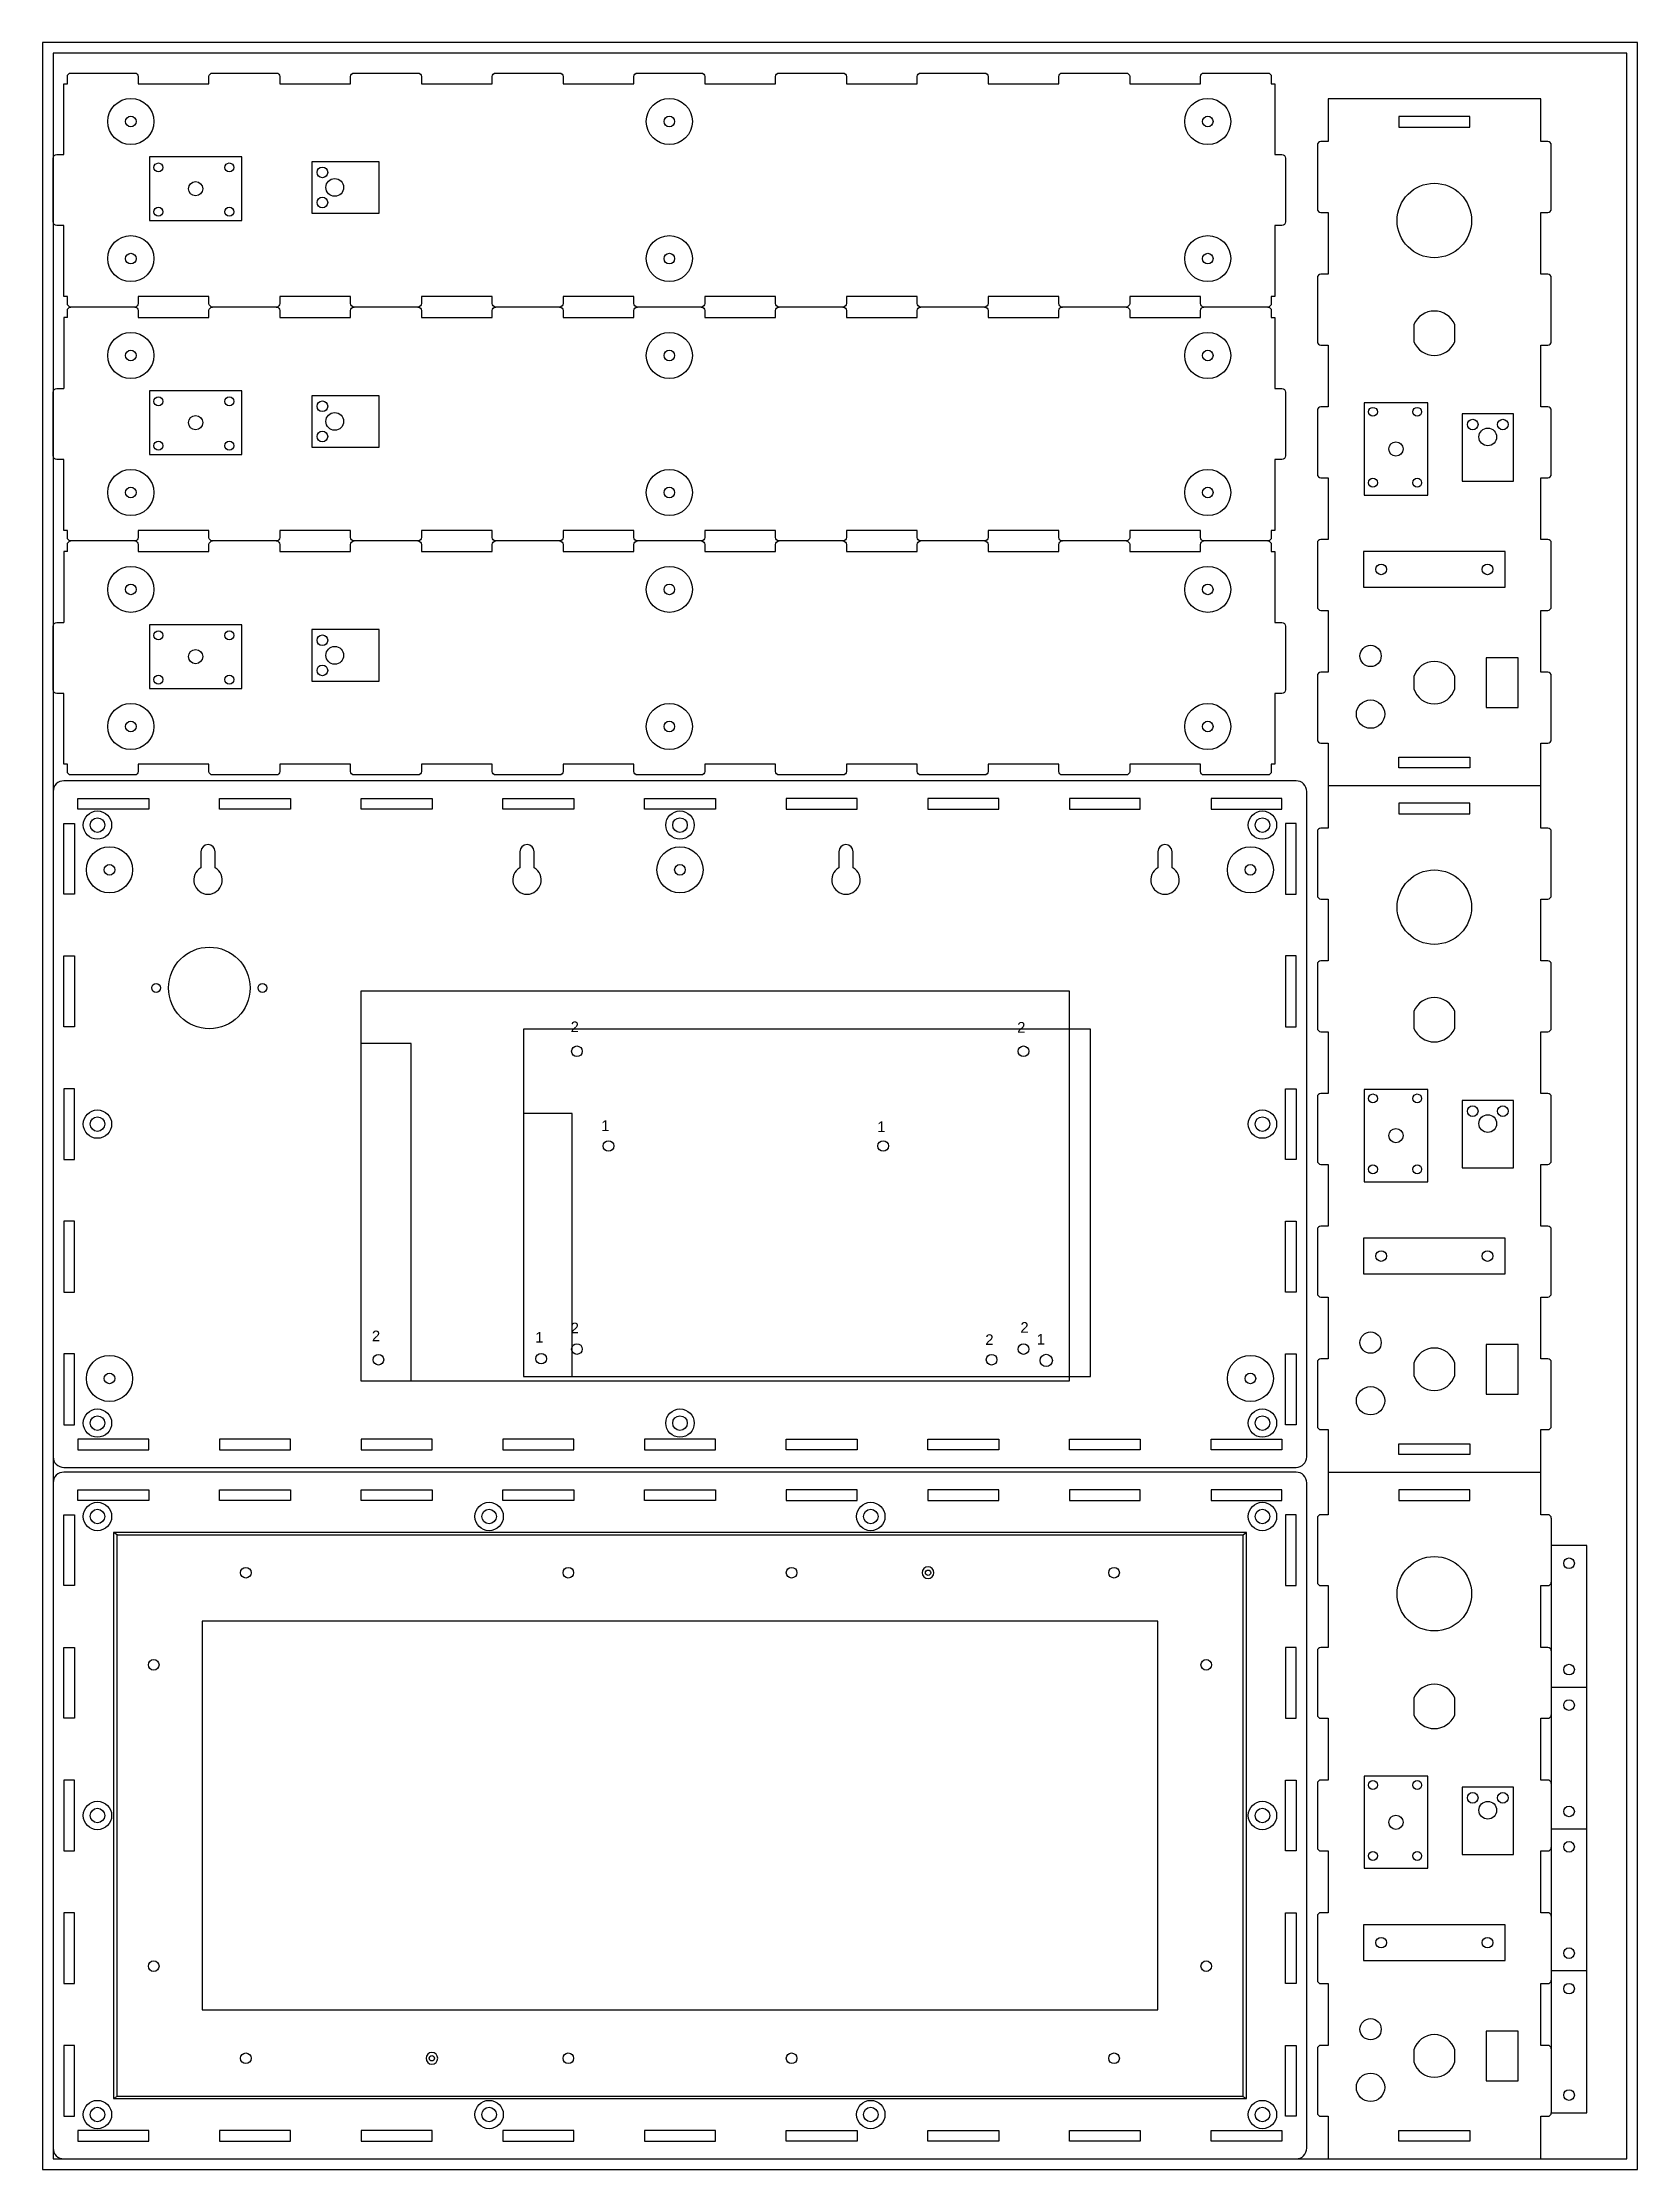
# Model space of a CAD drawing. Header units: inches. Extents: x 7 to 457, y 8 to 608.
import ezdxf

# ---------------------------------------------------------------- set-up
doc = ezdxf.new("R2010")
doc.units = ezdxf.units.IN
doc.header["$MEASUREMENT"] = 0
doc.layers.add('2', color=7, linetype='Continuous', true_color=0xffffff)
doc.styles.get("Standard").update_dxf_attribs({"font": 'arial.ttf'})

msp = doc.modelspace()

# ---------------------------------------------------------------- linework, layer by layer
at = {"color": 1}
msp.add_line((442.99, 24.32), (442.99, 184.32), dxfattribs=at)
at = {"color": 6}
for points in [[(7.3, 8.32), (457.3, 8.32), (457.3, 608.32), (7.3, 608.32)], [(10.3, 11.32), (454.3, 11.32), (454.3, 605.32), (10.3, 605.32)], [(37.49, 558.09), (63.49, 558.09), (63.49, 576.09), (37.49, 576.09)], [(83.25, 560.2), (102.25, 560.2), (102.25, 574.7), (83.25, 574.7)], [(37.49, 492.09), (63.49, 492.09), (63.49, 510.09), (37.49, 510.09)], [(83.25, 494.2), (102.25, 494.2), (102.25, 508.7), (83.25, 508.7)], [(380.16, 506.66), (380.16, 480.66), (398.16, 480.66), (398.16, 506.66)], [(407.82, 503.55), (407.82, 484.55), (422.32, 484.55), (422.32, 503.55)], [(379.99, 454.7), (419.99, 454.7), (419.99, 464.7), (379.99, 464.7)], [(37.49, 426.09), (63.49, 426.09), (63.49, 444.09), (37.49, 444.09)], [(83.25, 428.2), (102.25, 428.2), (102.25, 442.7), (83.25, 442.7)], [(97.07, 230.75), (297.07, 230.75), (297.07, 340.75), (97.07, 340.75)], [(142.98, 232.04), (302.98, 232.04), (302.98, 330.04), (142.98, 330.04)], [(97.07, 230.75), (111.27, 230.75), (111.27, 325.94), (97.07, 325.94)], [(380.16, 312.96), (380.16, 286.96), (398.16, 286.96), (398.16, 312.96)], [(142.98, 232.04), (156.76, 232.04), (156.76, 306.18), (142.98, 306.18)], [(407.82, 309.86), (407.82, 290.86), (422.32, 290.86), (422.32, 309.86)], [(379.99, 261), (419.99, 261), (419.99, 271), (379.99, 271)], [(380.16, 119.27), (380.16, 93.27), (398.16, 93.27), (398.16, 119.27)], [(407.82, 116.16), (407.82, 97.16), (422.32, 97.16), (422.32, 116.16)], [(379.99, 67.3), (419.99, 67.3), (419.99, 77.3), (379.99, 77.3)]]:
    msp.add_lwpolyline(points, close=True, dxfattribs=at)
at = {"color": 1}
for points in [[(14.3, 596.71), (14.3, 598.71, -0.414214), (15.3, 599.71), (33.3, 599.71, -0.414214), (34.3, 598.71), (34.3, 596.71), (54.26, 596.71), (54.26, 598.71, -0.414214), (55.26, 599.71), (73.26, 599.71, -0.414214), (74.26, 598.71), (74.26, 596.71), (94.22, 596.71), (94.22, 598.71, -0.414214), (95.22, 599.71), (113.22, 599.71, -0.414214), (114.22, 598.71), (114.22, 596.71), (134.18, 596.71), (134.18, 598.71, -0.414214), (135.18, 599.71), (153.18, 599.71, -0.414214), (154.18, 598.71), (154.18, 596.71), (174.15, 596.71), (174.15, 598.71, -0.414214), (175.15, 599.71), (193.15, 599.71, -0.414214), (194.15, 598.71), (194.15, 596.71), (214.11, 596.71), (214.11, 598.71, -0.414214), (215.11, 599.71), (233.11, 599.71, -0.414214), (234.11, 598.71), (234.11, 596.71), (254.07, 596.71), (254.07, 598.71, -0.414214), (255.07, 599.71), (273.07, 599.71, -0.414214), (274.07, 598.71), (274.07, 596.71), (294.03, 596.71), (294.03, 598.71, -0.414214), (295.03, 599.71), (313.03, 599.71, -0.414214), (314.03, 598.71), (314.03, 596.71), (333.99, 596.71), (333.99, 598.71, -0.414214), (334.99, 599.71), (352.99, 599.71, -0.414214), (353.99, 598.71), (353.99, 596.71), (354.99, 596.71), (354.99, 576.71), (356.99, 576.71, -0.414214), (357.99, 575.71), (357.99, 557.71, -0.414214), (356.99, 556.71), (354.99, 556.71), (354.99, 536.71), (353.99, 536.71), (353.99, 534.71, -0.414214), (352.99, 533.71), (334.99, 533.71, -0.414214), (333.99, 534.71), (333.99, 536.71), (314.03, 536.71), (314.03, 534.71, -0.414214), (313.03, 533.71), (295.03, 533.71, -0.414214), (294.03, 534.71), (294.03, 536.71), (274.07, 536.71), (274.07, 534.71, -0.414214), (273.07, 533.71), (255.07, 533.71, -0.414214), (254.07, 534.71), (254.07, 536.71), (234.11, 536.71), (234.11, 534.71, -0.414214), (233.11, 533.71), (215.11, 533.71, -0.414214), (214.11, 534.71), (214.11, 536.71), (194.15, 536.71), (194.15, 534.71, -0.414214), (193.15, 533.71), (175.15, 533.71, -0.414214), (174.15, 534.71), (174.15, 536.71), (154.18, 536.71), (154.18, 534.71, -0.414214), (153.18, 533.71), (135.18, 533.71, -0.414214), (134.18, 534.71), (134.18, 536.71), (114.22, 536.71), (114.22, 534.71, -0.414214), (113.22, 533.71), (95.22, 533.71, -0.414214), (94.22, 534.71), (94.22, 536.71), (74.26, 536.71), (74.26, 534.71, -0.414214), (73.26, 533.71), (55.26, 533.71, -0.414214), (54.26, 534.71), (54.26, 536.71), (34.3, 536.71), (34.3, 534.71, -0.414214), (33.3, 533.71), (15.3, 533.71, -0.414214), (14.3, 534.71), (14.3, 536.71), (13.3, 536.71), (13.3, 556.71), (11.3, 556.71, -0.414214), (10.3, 557.71), (10.3, 575.71, -0.414214), (11.3, 576.71), (13.3, 576.71), (13.3, 596.71)], [(13.3, 206.37), (360.99, 206.37, 0.414214), (363.99, 209.37), (363.99, 397.06, 0.414214), (360.99, 400.06), (13.3, 400.06, 0.414214), (10.3, 397.06), (10.3, 209.37, 0.414214)], [(51.99, 380.06), (51.99, 375.53, 3.732051), (55.99, 375.53), (55.99, 380.06, 1)], [(141.99, 380.06), (141.99, 375.53, 3.732051), (145.99, 375.53), (145.99, 380.06, 1)], [(231.99, 380.06), (231.99, 375.53, 3.732051), (235.99, 375.53), (235.99, 380.06, 1)], [(321.99, 380.06), (321.99, 375.53, 3.732051), (325.99, 375.53), (325.99, 380.06, 1)], [(13.3, 11.32), (360.99, 11.32, 0.414214), (363.99, 14.32), (363.99, 202.02, 0.414214), (360.99, 205.02), (13.3, 205.02, 0.414214), (10.3, 202.02), (10.3, 14.32, 0.414214)]]:
    msp.add_lwpolyline(points, format="xyb", close=True, dxfattribs=at)
for points in [[(429.99, 410.71), (431.99, 410.71, 0.414214), (432.99, 411.71), (432.99, 429.71, 0.414214), (431.99, 430.71), (429.99, 430.71), (429.99, 448.14), (431.99, 448.14, 0.414214), (432.99, 449.14), (432.99, 467.14, 0.414214), (431.99, 468.14), (429.99, 468.14), (429.99, 485.56), (431.99, 485.56, 0.414214), (432.99, 486.56), (432.99, 504.56, 0.414214), (431.99, 505.56), (429.99, 505.56), (429.99, 522.98), (431.99, 522.98, 0.414214), (432.99, 523.98), (432.99, 541.98, 0.414214), (431.99, 542.98), (429.99, 542.98), (429.99, 560.41), (431.99, 560.41, 0.414214), (432.99, 561.41), (432.99, 579.41, 0.414214), (431.99, 580.41), (429.99, 580.41), (429.99, 592.41), (369.99, 592.41), (369.99, 580.41), (367.99, 580.41, 0.414214), (366.99, 579.41), (366.99, 561.41, 0.414214), (367.99, 560.41), (369.99, 560.41), (369.99, 542.98), (367.99, 542.98, 0.414214), (366.99, 541.98), (366.99, 523.98, 0.414214), (367.99, 522.98), (369.99, 522.98), (369.99, 505.56), (367.99, 505.56, 0.414214), (366.99, 504.56), (366.99, 486.56, 0.414214), (367.99, 485.56), (369.99, 485.56), (369.99, 468.14), (367.99, 468.14, 0.414214), (366.99, 467.14), (366.99, 449.14, 0.414214), (367.99, 448.14), (369.99, 448.14), (369.99, 430.71), (367.99, 430.71, 0.414214), (366.99, 429.71), (366.99, 411.71, 0.414214), (367.99, 410.71), (369.99, 410.71)], [(352.99, 533.71, -0.414214), (353.99, 532.71), (353.99, 530.71), (354.99, 530.71), (354.99, 510.71), (356.99, 510.71, -0.414214), (357.99, 509.71), (357.99, 491.71, -0.414214), (356.99, 490.71), (354.99, 490.71), (354.99, 470.71), (353.99, 470.71), (353.99, 468.71, -0.414214), (352.99, 467.71), (334.99, 467.71, -0.414214), (333.99, 468.71), (333.99, 470.71), (314.03, 470.71), (314.03, 468.71, -0.414214), (313.03, 467.71), (295.03, 467.71, -0.414214), (294.03, 468.71), (294.03, 470.71), (274.07, 470.71), (274.07, 468.71, -0.414214), (273.07, 467.71), (255.07, 467.71, -0.414214), (254.07, 468.71), (254.07, 470.71), (234.11, 470.71), (234.11, 468.71, -0.414214), (233.11, 467.71), (215.11, 467.71, -0.414214), (214.11, 468.71), (214.11, 470.71), (194.15, 470.71), (194.15, 468.71, -0.414214), (193.15, 467.71), (175.15, 467.71, -0.414214), (174.15, 468.71), (174.15, 470.71), (154.18, 470.71), (154.18, 468.71, -0.414214), (153.18, 467.71), (135.18, 467.71, -0.414214), (134.18, 468.71), (134.18, 470.71), (114.22, 470.71), (114.22, 468.71, -0.414214), (113.22, 467.71), (95.22, 467.71, -0.414214), (94.22, 468.71), (94.22, 470.71), (74.26, 470.71), (74.26, 468.71, -0.414214), (73.26, 467.71), (55.26, 467.71, -0.414214), (54.26, 468.71), (54.26, 470.71), (34.3, 470.71), (34.3, 468.71, -0.414214), (33.3, 467.71), (15.3, 467.71, -0.414214), (14.3, 468.71), (14.3, 470.71), (13.3, 470.71), (13.3, 490.71)], [(14.3, 530.71), (14.3, 532.71, -0.414214), (15.3, 533.71)], [(33.3, 533.71, -0.414214), (34.3, 532.71), (34.3, 530.71), (54.26, 530.71), (54.26, 532.71, -0.414214), (55.26, 533.71)], [(73.26, 533.71, -0.414214), (74.26, 532.71), (74.26, 530.71), (94.22, 530.71), (94.22, 532.71, -0.414214), (95.22, 533.71)], [(113.22, 533.71, -0.414214), (114.22, 532.71), (114.22, 530.71), (134.18, 530.71), (134.18, 532.71, -0.414214), (135.18, 533.71)], [(153.18, 533.71, -0.414214), (154.18, 532.71), (154.18, 530.71), (174.15, 530.71), (174.15, 532.71, -0.414214), (175.15, 533.71)], [(193.15, 533.71, -0.414214), (194.15, 532.71), (194.15, 530.71), (214.11, 530.71), (214.11, 532.71, -0.414214), (215.11, 533.71)], [(233.11, 533.71, -0.414214), (234.11, 532.71), (234.11, 530.71), (254.07, 530.71), (254.07, 532.71, -0.414214), (255.07, 533.71)], [(273.07, 533.71, -0.414214), (274.07, 532.71), (274.07, 530.71), (294.03, 530.71), (294.03, 532.71, -0.414214), (295.03, 533.71)], [(313.03, 533.71, -0.414214), (314.03, 532.71), (314.03, 530.71), (333.99, 530.71), (333.99, 532.71, -0.414214), (334.99, 533.71)], [(13.3, 490.71), (11.3, 490.71, -0.414214), (10.3, 491.71), (10.3, 509.71, -0.414214), (11.3, 510.71), (13.3, 510.71)], [(352.99, 467.71, -0.414214), (353.99, 466.71), (353.99, 464.71), (354.99, 464.71), (354.99, 444.71), (356.99, 444.71, -0.414214), (357.99, 443.71), (357.99, 425.71, -0.414214), (356.99, 424.71), (354.99, 424.71), (354.99, 404.71), (353.99, 404.71), (353.99, 402.71, -0.414214), (352.99, 401.71), (334.99, 401.71, -0.414214), (333.99, 402.71), (333.99, 404.71), (314.03, 404.71), (314.03, 402.71, -0.414214), (313.03, 401.71), (295.03, 401.71, -0.414214), (294.03, 402.71), (294.03, 404.71), (274.07, 404.71), (274.07, 402.71, -0.414214), (273.07, 401.71), (255.07, 401.71, -0.414214), (254.07, 402.71), (254.07, 404.71), (234.11, 404.71), (234.11, 402.71, -0.414214), (233.11, 401.71), (215.11, 401.71, -0.414214), (214.11, 402.71), (214.11, 404.71), (194.15, 404.71), (194.15, 402.71, -0.414214), (193.15, 401.71), (175.15, 401.71, -0.414214), (174.15, 402.71), (174.15, 404.71), (154.18, 404.71), (154.18, 402.71, -0.414214), (153.18, 401.71), (135.18, 401.71, -0.414214), (134.18, 402.71), (134.18, 404.71), (114.22, 404.71), (114.22, 402.71, -0.414214), (113.22, 401.71), (95.22, 401.71, -0.414214), (94.22, 402.71), (94.22, 404.71), (74.26, 404.71), (74.26, 402.71, -0.414214), (73.26, 401.71), (55.26, 401.71, -0.414214), (54.26, 402.71), (54.26, 404.71), (34.3, 404.71), (34.3, 402.71, -0.414214), (33.3, 401.71), (15.3, 401.71, -0.414214), (14.3, 402.71), (14.3, 404.71), (13.3, 404.71), (13.3, 424.71)], [(14.3, 464.71), (14.3, 466.71, -0.414214), (15.3, 467.71)], [(33.3, 467.71, -0.414214), (34.3, 466.71), (34.3, 464.71), (54.26, 464.71), (54.26, 466.71, -0.414214), (55.26, 467.71)], [(73.26, 467.71, -0.414214), (74.26, 466.71), (74.26, 464.71), (94.22, 464.71), (94.22, 466.71, -0.414214), (95.22, 467.71)], [(113.22, 467.71, -0.414214), (114.22, 466.71), (114.22, 464.71), (134.18, 464.71), (134.18, 466.71, -0.414214), (135.18, 467.71)], [(153.18, 467.71, -0.414214), (154.18, 466.71), (154.18, 464.71), (174.15, 464.71), (174.15, 466.71, -0.414214), (175.15, 467.71)], [(193.15, 467.71, -0.414214), (194.15, 466.71), (194.15, 464.71), (214.11, 464.71), (214.11, 466.71, -0.414214), (215.11, 467.71)], [(233.11, 467.71, -0.414214), (234.11, 466.71), (234.11, 464.71), (254.07, 464.71), (254.07, 466.71, -0.414214), (255.07, 467.71)], [(273.07, 467.71, -0.414214), (274.07, 466.71), (274.07, 464.71), (294.03, 464.71), (294.03, 466.71, -0.414214), (295.03, 467.71)], [(313.03, 467.71, -0.414214), (314.03, 466.71), (314.03, 464.71), (333.99, 464.71), (333.99, 466.71, -0.414214), (334.99, 467.71)], [(13.3, 424.71), (11.3, 424.71, -0.414214), (10.3, 425.71), (10.3, 443.71, -0.414214), (11.3, 444.71), (13.3, 444.71)], [(369.99, 410.71), (369.99, 386.71), (367.99, 386.71, 0.414214), (366.99, 385.71), (366.99, 367.71, 0.414214), (367.99, 366.71), (369.99, 366.71), (369.99, 349.29), (367.99, 349.29, 0.414214), (366.99, 348.29), (366.99, 330.29, 0.414214), (367.99, 329.29), (369.99, 329.29), (369.99, 311.86), (367.99, 311.86, 0.414214), (366.99, 310.86), (366.99, 292.86, 0.414214), (367.99, 291.86), (369.99, 291.86), (369.99, 274.44), (367.99, 274.44, 0.414214), (366.99, 273.44), (366.99, 255.44, 0.414214), (367.99, 254.44), (369.99, 254.44), (369.99, 237.02), (367.99, 237.02, 0.414214), (366.99, 236.02), (366.99, 218.02, 0.414214), (367.99, 217.02), (369.99, 217.02)], [(429.99, 217.02), (431.99, 217.02, 0.414214), (432.99, 218.02), (432.99, 236.02, 0.414214), (431.99, 237.02), (429.99, 237.02), (429.99, 254.44), (431.99, 254.44, 0.414214), (432.99, 255.44), (432.99, 273.44, 0.414214), (431.99, 274.44), (429.99, 274.44), (429.99, 291.86), (431.99, 291.86, 0.414214), (432.99, 292.86), (432.99, 310.86, 0.414214), (431.99, 311.86), (429.99, 311.86), (429.99, 329.29), (431.99, 329.29, 0.414214), (432.99, 330.29), (432.99, 348.29, 0.414214), (431.99, 349.29), (429.99, 349.29), (429.99, 366.71), (431.99, 366.71, 0.414214), (432.99, 367.71), (432.99, 385.71, 0.414214), (431.99, 386.71), (429.99, 386.71), (429.99, 410.71)], [(369.99, 217.02), (369.99, 193.02), (367.99, 193.02, 0.414214), (366.99, 192.02), (366.99, 174.02, 0.414214), (367.99, 173.02), (369.99, 173.02), (369.99, 155.59), (367.99, 155.59, 0.414214), (366.99, 154.59), (366.99, 136.59, 0.414214), (367.99, 135.59), (369.99, 135.59), (369.99, 118.17), (367.99, 118.17, 0.414214), (366.99, 117.17), (366.99, 99.17, 0.414214), (367.99, 98.17), (369.99, 98.17), (369.99, 80.75), (367.99, 80.75, 0.414214), (366.99, 79.75), (366.99, 61.75, 0.414214), (367.99, 60.75), (369.99, 60.75), (369.99, 43.32), (367.99, 43.32, 0.414214), (366.99, 42.32), (366.99, 24.32, 0.414214), (367.99, 23.32), (369.99, 23.32), (369.99, 11.32), (429.99, 11.32), (429.99, 23.32), (431.99, 23.32, 0.414214), (432.99, 24.32)], [(432.99, 192.02, 0.414214), (431.99, 193.02), (429.99, 193.02), (429.99, 217.02)], [(432.99, 154.59, 0.414214), (431.99, 155.59), (429.99, 155.59), (429.99, 173.02), (431.99, 173.02, 0.414214), (432.99, 174.02)], [(432.99, 117.17, 0.414214), (431.99, 118.17), (429.99, 118.17), (429.99, 135.59), (431.99, 135.59, 0.414214), (432.99, 136.59)], [(432.99, 79.75, 0.414214), (431.99, 80.75), (429.99, 80.75), (429.99, 98.17), (431.99, 98.17, 0.414214), (432.99, 99.17)], [(432.99, 42.32, 0.414214), (431.99, 43.32), (429.99, 43.32), (429.99, 60.75), (431.99, 60.75, 0.414214), (432.99, 61.75)]]:
    msp.add_lwpolyline(points, format="xyb", dxfattribs=at)
for points in [[(409.99, 587.41), (389.99, 587.41), (389.99, 584.41), (409.99, 584.41)], [(414.65, 420.74), (423.65, 420.74), (423.65, 434.74), (414.65, 434.74)], [(409.99, 403.71), (389.99, 403.71), (389.99, 406.71), (409.99, 406.71)], [(17.3, 395.06), (37.3, 395.06), (37.3, 392.06), (17.3, 392.06)], [(57.26, 395.06), (77.26, 395.06), (77.26, 392.06), (57.26, 392.06)], [(97.22, 395.06), (117.22, 395.06), (117.22, 392.06), (97.22, 392.06)], [(137.18, 395.06), (157.18, 395.06), (157.18, 392.06), (137.18, 392.06)], [(177.15, 395.06), (197.15, 395.06), (197.15, 392.06), (177.15, 392.06)], [(237.11, 395.06), (217.11, 395.06), (217.11, 392.06), (237.11, 392.06)], [(277.07, 395.06), (257.07, 395.06), (257.07, 392.06), (277.07, 392.06)], [(317.03, 395.06), (297.03, 395.06), (297.03, 392.06), (317.03, 392.06)], [(356.99, 395.06), (336.99, 395.06), (336.99, 392.06), (356.99, 392.06)], [(409.99, 393.71), (389.99, 393.71), (389.99, 390.71), (409.99, 390.71)], [(16.3, 388.06), (16.3, 368.06), (13.3, 368.06), (13.3, 388.06)], [(357.99, 388.06), (357.99, 368.06), (360.99, 368.06), (360.99, 388.06)], [(16.3, 350.64), (16.3, 330.64), (13.3, 330.64), (13.3, 350.64)], [(357.99, 350.64), (357.99, 330.64), (360.99, 330.64), (360.99, 350.64)], [(16.3, 293.21), (16.3, 313.21), (13.3, 313.21), (13.3, 293.21)], [(357.99, 293.21), (357.99, 313.21), (360.99, 313.21), (360.99, 293.21)], [(16.3, 255.79), (16.3, 275.79), (13.3, 275.79), (13.3, 255.79)], [(357.99, 255.79), (357.99, 275.79), (360.99, 275.79), (360.99, 255.79)], [(414.65, 227.05), (423.65, 227.05), (423.65, 241.05), (414.65, 241.05)], [(16.3, 218.37), (16.3, 238.37), (13.3, 238.37), (13.3, 218.37)], [(357.99, 218.37), (357.99, 238.37), (360.99, 238.37), (360.99, 218.37)], [(17.3, 211.37), (37.3, 211.37), (37.3, 214.37), (17.3, 214.37)], [(57.26, 211.37), (77.26, 211.37), (77.26, 214.37), (57.26, 214.37)], [(97.22, 211.37), (117.22, 211.37), (117.22, 214.37), (97.22, 214.37)], [(137.18, 211.37), (157.18, 211.37), (157.18, 214.37), (137.18, 214.37)], [(177.15, 211.37), (197.15, 211.37), (197.15, 214.37), (177.15, 214.37)], [(237.11, 211.37), (217.11, 211.37), (217.11, 214.37), (237.11, 214.37)], [(277.07, 211.37), (257.07, 211.37), (257.07, 214.37), (277.07, 214.37)], [(317.03, 211.37), (297.03, 211.37), (297.03, 214.37), (317.03, 214.37)], [(356.99, 211.37), (336.99, 211.37), (336.99, 214.37), (356.99, 214.37)], [(409.99, 210.02), (389.99, 210.02), (389.99, 213.02), (409.99, 213.02)], [(17.3, 200.02), (37.3, 200.02), (37.3, 197.02), (17.3, 197.02)], [(57.26, 200.02), (77.26, 200.02), (77.26, 197.02), (57.26, 197.02)], [(97.22, 200.02), (117.22, 200.02), (117.22, 197.02), (97.22, 197.02)], [(137.18, 200.02), (157.18, 200.02), (157.18, 197.02), (137.18, 197.02)], [(177.15, 200.02), (197.15, 200.02), (197.15, 197.02), (177.15, 197.02)], [(237.11, 200.02), (217.11, 200.02), (217.11, 197.02), (237.11, 197.02)], [(277.07, 200.02), (257.07, 200.02), (257.07, 197.02), (277.07, 197.02)], [(317.03, 200.02), (297.03, 200.02), (297.03, 197.02), (317.03, 197.02)], [(356.99, 200.02), (336.99, 200.02), (336.99, 197.02), (356.99, 197.02)], [(409.99, 200.02), (389.99, 200.02), (389.99, 197.02), (409.99, 197.02)], [(16.3, 193.02), (16.3, 173.02), (13.3, 173.02), (13.3, 193.02)], [(357.99, 193.02), (357.99, 173.02), (360.99, 173.02), (360.99, 193.02)], [(52.3, 53.32), (321.99, 53.32), (321.99, 163.02), (52.3, 163.02)], [(16.3, 155.59), (16.3, 135.59), (13.3, 135.59), (13.3, 155.59)], [(357.99, 155.59), (357.99, 135.59), (360.99, 135.59), (360.99, 155.59)], [(16.3, 98.17), (16.3, 118.17), (13.3, 118.17), (13.3, 98.17)], [(357.99, 98.17), (357.99, 118.17), (360.99, 118.17), (360.99, 98.17)], [(16.3, 60.75), (16.3, 80.75), (13.3, 80.75), (13.3, 60.75)], [(357.99, 60.75), (357.99, 80.75), (360.99, 80.75), (360.99, 60.75)], [(16.3, 23.32), (16.3, 43.32), (13.3, 43.32), (13.3, 23.32)], [(357.99, 23.32), (357.99, 43.32), (360.99, 43.32), (360.99, 23.32)], [(414.65, 33.35), (423.65, 33.35), (423.65, 47.35), (414.65, 47.35)], [(17.3, 16.32), (37.3, 16.32), (37.3, 19.32), (17.3, 19.32)], [(57.26, 16.32), (77.26, 16.32), (77.26, 19.32), (57.26, 19.32)], [(97.22, 16.32), (117.22, 16.32), (117.22, 19.32), (97.22, 19.32)], [(137.18, 16.32), (157.18, 16.32), (157.18, 19.32), (137.18, 19.32)], [(177.15, 16.32), (197.15, 16.32), (197.15, 19.32), (177.15, 19.32)], [(237.11, 16.32), (217.11, 16.32), (217.11, 19.32), (237.11, 19.32)], [(277.07, 16.32), (257.07, 16.32), (257.07, 19.32), (277.07, 19.32)], [(317.03, 16.32), (297.03, 16.32), (297.03, 19.32), (317.03, 19.32)], [(356.99, 16.32), (336.99, 16.32), (336.99, 19.32), (356.99, 19.32)], [(409.99, 16.32), (389.99, 16.32), (389.99, 19.32), (409.99, 19.32)]]:
    msp.add_lwpolyline(points, close=True, dxfattribs=at)
for points in [[(14.3, 530.71), (13.3, 530.71), (13.3, 510.71)], [(394.24, 528.78), (394.24, 523.88)], [(405.74, 523.88), (405.74, 528.78)], [(14.3, 464.71), (13.3, 464.71), (13.3, 444.71)], [(394.24, 429.46), (394.24, 426.03)], [(405.74, 426.03), (405.74, 429.46)], [(369.99, 398.71), (429.99, 398.71)], [(394.24, 335.09), (394.24, 330.19)], [(405.74, 330.19), (405.74, 335.09)], [(394.24, 235.76), (394.24, 232.33)], [(405.74, 232.33), (405.74, 235.76)], [(369.99, 205.02), (429.99, 205.02)], [(432.99, 192.02), (432.99, 24.32), (442.99, 24.32)], [(442.99, 184.32), (432.99, 184.32)], [(442.99, 144.32), (432.99, 144.32)], [(394.24, 141.39), (394.24, 136.49)], [(405.74, 136.49), (405.74, 141.39)], [(442.99, 104.32), (432.99, 104.32)], [(442.99, 64.32), (432.99, 64.32)], [(394.24, 42.06), (394.24, 38.64)], [(405.74, 38.64), (405.74, 42.06)]]:
    msp.add_lwpolyline(points, dxfattribs=at)
at = {"color": 6}
for centre, radius in [((32.23, 586.05), 6.5), ((184.15, 586.05), 6.5), ((336.06, 586.05), 6.5), ((32.23, 547.37), 6.5), ((184.15, 547.37), 6.5), ((336.06, 547.37), 6.5), ((32.23, 520.05), 6.5), ((184.15, 520.05), 6.5), ((336.06, 520.05), 6.5), ((32.23, 481.37), 6.5), ((184.15, 481.37), 6.5), ((336.06, 481.37), 6.5), ((32.23, 454.05), 6.5), ((184.15, 454.05), 6.5), ((336.06, 454.05), 6.5), ((32.23, 415.37), 6.5), ((184.15, 415.37), 6.5), ((336.06, 415.37), 6.5), ((22.8, 387.56), 4), ((187.15, 387.56), 4), ((351.49, 387.56), 4), ((26.2, 374.96), 6.5), ((187.15, 374.96), 6.5), ((348.09, 374.96), 6.5), ((22.8, 303.21), 4), ((351.49, 303.21), 4), ((26.2, 231.47), 6.5), ((348.09, 231.47), 6.5), ((22.8, 218.87), 4), ((187.15, 218.87), 4), ((351.49, 218.87), 4), ((22.8, 192.52), 4), ((133.3, 192.52), 4), ((240.99, 192.52), 4), ((351.49, 192.52), 4), ((22.8, 108.17), 4), ((351.49, 108.17), 4), ((22.8, 23.82), 4), ((133.3, 23.82), 4), ((240.99, 23.82), 4), ((351.49, 23.82), 4)]:
    msp.add_circle(centre, radius, dxfattribs=at)
at = {"color": 1}
for centre, radius in [((32.23, 586.05), 1.5), ((184.15, 586.05), 1.5), ((336.06, 586.05), 1.5), ((39.99, 573.09), 1.25), ((59.99, 573.09), 1.25), ((86.25, 571.7), 1.5), ((50.49, 567.09), 2), ((86.25, 563.2), 1.5), ((89.75, 567.45), 2.5), ((399.99, 558.11), 10.5), ((39.99, 560.59), 1.25), ((59.99, 560.59), 1.25), ((32.23, 547.37), 1.5), ((184.15, 547.37), 1.5), ((336.06, 547.37), 1.5), ((32.23, 520.05), 1.5), ((184.15, 520.05), 1.5), ((336.06, 520.05), 1.5), ((39.99, 507.09), 1.25), ((59.99, 507.09), 1.25), ((86.25, 505.7), 1.5), ((382.66, 504.16), 1.25), ((395.16, 504.16), 1.25), ((50.49, 501.09), 2), ((86.25, 497.2), 1.5), ((89.75, 501.45), 2.5), ((410.82, 500.55), 1.5), ((415.07, 497.05), 2.5), ((419.32, 500.55), 1.5), ((39.99, 494.59), 1.25), ((59.99, 494.59), 1.25), ((389.16, 493.66), 2), ((32.23, 481.37), 1.5), ((184.15, 481.37), 1.5), ((336.06, 481.37), 1.5), ((382.66, 484.16), 1.25), ((395.16, 484.16), 1.25), ((384.99, 459.7), 1.5), ((414.99, 459.7), 1.5), ((32.23, 454.05), 1.5), ((184.15, 454.05), 1.5), ((336.06, 454.05), 1.5), ((39.99, 441.09), 1.25), ((59.99, 441.09), 1.25), ((86.25, 439.7), 1.5), ((381.99, 435.28), 3), ((50.49, 435.09), 2), ((86.25, 431.2), 1.5), ((89.75, 435.45), 2.5), ((39.99, 428.59), 1.25), ((59.99, 428.59), 1.25), ((381.99, 418.87), 4), ((32.23, 415.37), 1.5), ((184.15, 415.37), 1.5), ((336.06, 415.37), 1.5), ((22.8, 387.56), 2.05), ((187.15, 387.56), 2.05), ((351.49, 387.56), 2.05), ((26.2, 374.96), 1.5), ((187.15, 374.96), 1.5), ((348.09, 374.96), 1.5), ((399.99, 364.41), 10.5), ((54.35, 341.63), 11.5), ((39.35, 341.63), 1.25), ((69.35, 341.63), 1.25), ((158.07, 323.75), 1.5), ((284.07, 323.75), 1.5), ((382.66, 310.46), 1.25), ((395.16, 310.46), 1.25), ((410.82, 306.86), 1.5), ((419.32, 306.86), 1.5), ((22.8, 303.21), 2.05), ((351.49, 303.21), 2.05), ((389.16, 299.96), 2), ((415.07, 303.36), 2.5), ((166.98, 297.04), 1.5), ((244.48, 297.04), 1.5), ((382.66, 290.46), 1.25), ((395.16, 290.46), 1.25), ((384.99, 266), 1.5), ((414.99, 266), 1.5), ((158.07, 239.75), 1.5), ((284.07, 239.75), 1.5), ((381.99, 241.58), 3), ((102.07, 236.75), 1.5), ((147.98, 237.04), 1.5), ((275.07, 236.75), 1.5), ((290.48, 236.54), 1.75), ((26.2, 231.47), 1.5), ((348.09, 231.47), 1.5), ((381.99, 225.17), 4), ((22.8, 218.87), 2.05), ((187.15, 218.87), 2.05), ((351.49, 218.87), 2.05), ((22.8, 192.52), 2.05), ((133.3, 192.52), 2.05), ((240.99, 192.52), 2.05), ((351.49, 192.52), 2.05), ((399.99, 170.72), 10.5), ((437.99, 179.32), 1.5), ((64.66, 176.66), 1.5), ((155.65, 176.66), 1.5), ((218.64, 176.66), 1.5), ((309.63, 176.66), 1.5), ((38.66, 150.66), 1.5), ((335.63, 150.66), 1.5), ((437.99, 149.32), 1.5), ((437.99, 139.32), 1.5), ((382.66, 116.77), 1.25), ((395.16, 116.77), 1.25), ((410.82, 113.16), 1.5), ((419.32, 113.16), 1.5), ((22.8, 108.17), 2.05), ((351.49, 108.17), 2.05), ((389.16, 106.27), 2), ((415.07, 109.66), 2.5), ((437.99, 109.32), 1.5), ((382.66, 96.77), 1.25), ((395.16, 96.77), 1.25), ((437.99, 99.32), 1.5), ((384.99, 72.3), 1.5), ((414.99, 72.3), 1.5), ((38.66, 65.67), 1.5), ((335.63, 65.67), 1.5), ((437.99, 69.32), 1.5), ((437.99, 59.32), 1.5), ((381.99, 47.89), 3), ((64.66, 39.68), 1.5), ((155.65, 39.68), 1.5), ((218.64, 39.68), 1.5), ((309.63, 39.68), 1.5), ((381.99, 31.48), 4), ((437.99, 29.32), 1.5), ((22.8, 23.82), 2.05), ((133.3, 23.82), 2.05), ((240.99, 23.82), 2.05), ((351.49, 23.82), 2.05)]:
    msp.add_circle(centre, radius, dxfattribs=at)
for centre, radius, start, end in [((399.99, 526.33), 6.25, 23.07392, 156.92608), ((399.99, 526.33), 6.25, 203.07392, 336.92608), ((399.99, 427.74), 6, 16.59784, 163.40216), ((399.99, 427.74), 6, 196.59784, 343.40216), ((399.99, 332.64), 6.25, 23.07392, 156.92608), ((399.99, 332.64), 6.25, 203.07392, 336.92608), ((399.99, 234.05), 6, 16.59784, 163.40216), ((399.99, 234.05), 6, 196.59784, 343.40216), ((399.99, 138.94), 6.25, 23.07392, 156.92608), ((399.99, 138.94), 6.25, 203.07392, 336.92608), ((399.99, 40.35), 6, 16.59784, 163.40216), ((399.99, 40.35), 6, 196.59784, 343.40216)]:
    msp.add_arc(centre, radius, start, end, dxfattribs=at)
at = {"layer": '2', "color": 6}
for p, q in [((27.3, 188.02), (27.3, 28.32)), ((28.35, 187.39), (27.3, 188.02)), ((346.99, 188.02), (27.3, 188.02)), ((28.35, 187.39), (345.94, 187.39)), ((28.35, 28.95), (28.35, 187.39)), ((345.94, 187.39), (346.99, 188.02)), ((345.94, 187.39), (345.94, 28.95)), ((346.99, 28.32), (346.99, 188.02)), ((28.35, 28.95), (27.3, 28.32)), ((27.3, 28.32), (346.99, 28.32)), ((345.94, 28.95), (28.35, 28.95)), ((345.94, 28.95), (346.99, 28.32))]:
    msp.add_line(p, q, dxfattribs=at)
at = {"layer": '2', "color": 1, "extrusion": (0, 0, -1)}
for centre in [(-257.14, 176.66), (-117.15, 39.68)]:
    msp.add_circle(centre, 1.65, dxfattribs=at)
at = {"layer": '2', "color": 6}
for centre in [(257.14, 176.66), (117.15, 39.68)]:
    msp.add_circle(centre, 0.75, dxfattribs=at)

# ---------------------------------------------------------------- texts
at = {"color": 3}
for s, p in [('2', (156.3, 329.16)), ('2', (282.29, 329.01)), ('1', (164.91, 301.27)), ('1', (242.8, 300.98)), ('2', (156.3, 244.2)), ('2', (283.18, 244.35)), ('2', (100.23, 241.96)), ('1', (146.32, 241.57)), ('2', (273.3, 240.92)), ('1', (287.8, 241.02))]:
    msp.add_text(s, height=3, dxfattribs=at).set_placement(p)

doc.saveas('drawing.dxf')
